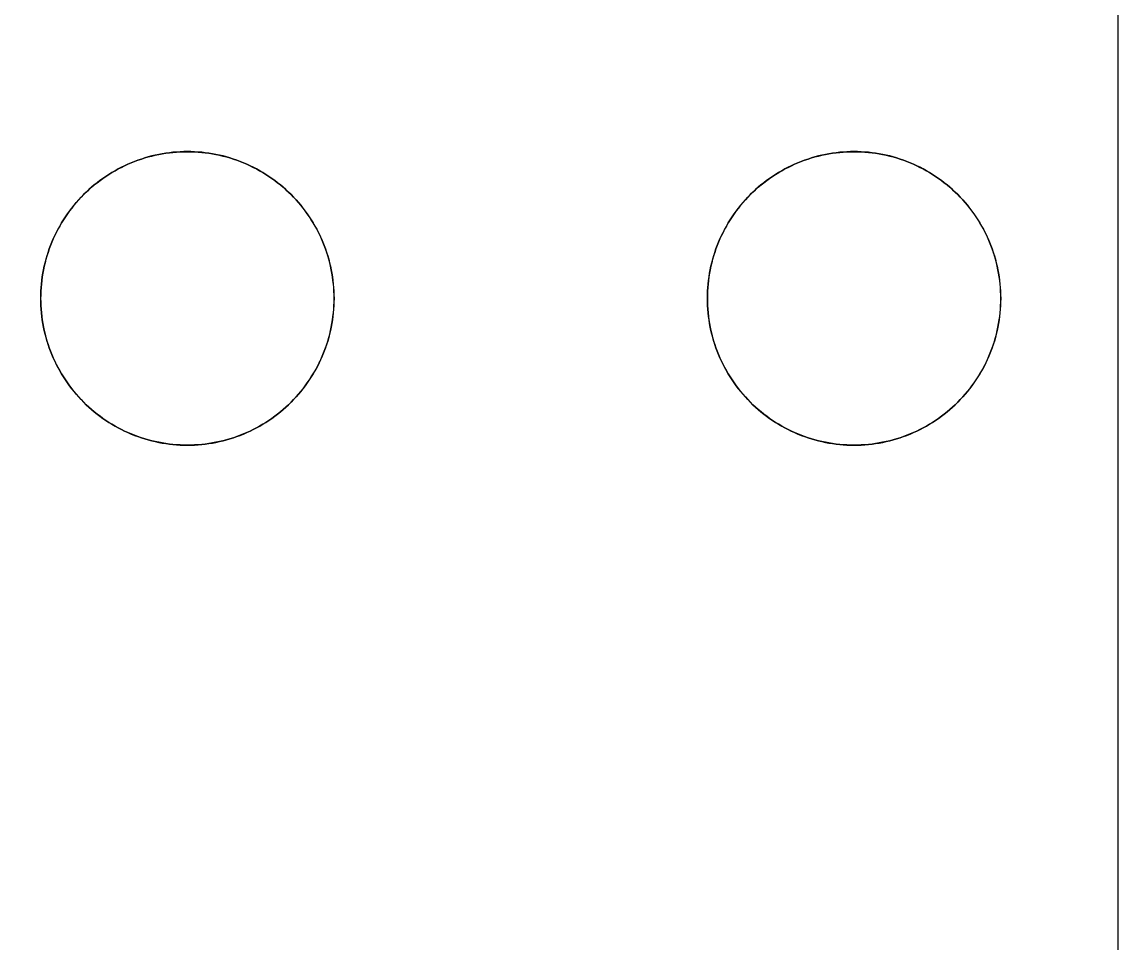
# Model space of a CAD drawing. Extents: x 1 to 62, y 0 to 129.
# Drawn here: x 26.39 to 61.89, y 69.19 to 99.01 of the extents above; entities that cross this region are included whole.
import ezdxf

# ---------------------------------------------------------------- set-up
doc = ezdxf.new("R2010")
doc.units = 0

msp = doc.modelspace()

# ---------------------------------------------------------------- linework, layer by layer
at = {"color": 5, "true_color": 0x0000ff}
msp.add_polyline3d([(61.88989, 0.3175, 0), (61.88989, 128.81762, 0), (1.27, 128.81762, 0), (1.27, 0.3175, 0), (61.88989, 0.3175, 0)], close=True, dxfattribs=at)
at = {"color": 34, "true_color": 0x008000}
for points in [[(1.27, 0.3175, 0), (61.88989, 0.3175, 0), (61.88989, 128.81762, 0), (1.27, 128.81762, 0), (1.27, 0.3175, 0)], [(31.63341, 94.80727, 0), (31.51682, 94.80296, 0), (31.40049, 94.79584, 0), (31.28441, 94.78594, 0), (31.16859, 94.77298, 0), (31.05302, 94.75749, 0), (31.05263, 94.75743, 0), (30.93798, 94.73895, 0), (30.93796, 94.73895, 0), (30.93756, 94.73888, 0), (30.82301, 94.71755, 0), (30.70896, 94.69342, 0), (30.59543, 94.66649, 0), (30.48265, 94.63678, 0), (30.37064, 94.60426, 0), (30.25964, 94.56896, 0), (30.1494, 94.53111, 0), (30.04018, 94.49047, 0), (29.93172, 94.44704, 0), (29.82479, 94.40132, 0), (29.71862, 94.3528, 0), (29.61397, 94.3015, 0), (29.61362, 94.30132, 0), (29.50998, 94.24772, 0), (29.40788, 94.19133, 0), (29.30729, 94.13266, 0), (29.20798, 94.0717, 0), (29.11019, 94.00795, 0), (29.01418, 93.94216, 0), (28.91969, 93.87383, 0), (28.82698, 93.80322, 0), (28.73579, 93.73032, 0), (28.64664, 93.65539, 0), (28.55926, 93.57818, 0), (28.47392, 93.49868, 0), (28.39035, 93.4174, 0), (28.39007, 93.41712, 0), (28.30879, 93.33355, 0), (28.22929, 93.24821, 0), (28.15207, 93.16083, 0), (28.07714, 93.07168, 0), (28.00425, 92.98049, 0), (27.93363, 92.88778, 0), (27.86531, 92.79329, 0), (27.79952, 92.69728, 0), (27.73577, 92.59949, 0), (27.67481, 92.50018, 0), (27.61613, 92.39959, 0), (27.55975, 92.29748, 0), (27.55957, 92.29713, 0), (27.50615, 92.19385, 0), (27.50597, 92.1935, 0), (27.45466, 92.08885, 0), (27.40615, 91.98268, 0), (27.36043, 91.87574, 0), (27.317, 91.76729, 0), (27.27636, 91.65807, 0), (27.23851, 91.54783, 0), (27.2032, 91.43683, 0), (27.17069, 91.32482, 0), (27.14097, 91.21204, 0), (27.11405, 91.0985, 0), (27.08992, 90.98446, 0), (27.06858, 90.8699, 0), (27.06852, 90.86951, 0), (27.05004, 90.75484, 0), (27.04998, 90.75445, 0), (27.03449, 90.63888, 0), (27.02153, 90.52305, 0), (27.01162, 90.40698, 0), (27.00451, 90.29064, 0), (27.0002, 90.17406, 0), (26.99867, 90.05747, 0), (27.0002, 89.94089, 0), (27.00451, 89.8243, 0), (27.01162, 89.70797, 0), (27.02153, 89.59189, 0), (27.03449, 89.47607, 0), (27.04998, 89.3605, 0), (27.05004, 89.3601, 0), (27.06858, 89.24504, 0), (27.08992, 89.13049, 0), (27.11405, 89.01644, 0), (27.14097, 88.9029, 0), (27.17069, 88.79013, 0), (27.2032, 88.67811, 0), (27.23851, 88.56712, 0), (27.27636, 88.45688, 0), (27.317, 88.34766, 0), (27.36043, 88.2392, 0), (27.40615, 88.13227, 0), (27.45466, 88.0261, 0), (27.45484, 88.02574, 0), (27.50597, 87.92145, 0), (27.50615, 87.92109, 0), (27.55975, 87.81746, 0), (27.61613, 87.71535, 0), (27.67481, 87.61477, 0), (27.73577, 87.51546, 0), (27.79952, 87.41767, 0), (27.86531, 87.32165, 0), (27.93363, 87.22717, 0), (28.00425, 87.13446, 0), (28.07714, 87.04327, 0), (28.15207, 86.95412, 0), (28.22929, 86.86674, 0), (28.30879, 86.7814, 0), (28.39007, 86.69783, 0), (28.39035, 86.69755, 0), (28.47392, 86.61627, 0), (28.55926, 86.53677, 0), (28.64664, 86.45955, 0), (28.73579, 86.38462, 0), (28.82698, 86.31172, 0), (28.91969, 86.24111, 0), (29.01418, 86.17279, 0), (29.11019, 86.107, 0), (29.20798, 86.04325, 0), (29.30729, 85.98229, 0), (29.40788, 85.92361, 0), (29.50998, 85.86722, 0), (29.61362, 85.81363, 0), (29.61397, 85.81345, 0), (29.71862, 85.76214, 0), (29.82479, 85.71363, 0), (29.93172, 85.66791, 0), (30.04018, 85.62447, 0), (30.1494, 85.58383, 0), (30.25964, 85.54599, 0), (30.37064, 85.51068, 0), (30.48265, 85.47817, 0), (30.59543, 85.44845, 0), (30.70896, 85.42153, 0), (30.82301, 85.3974, 0), (30.93756, 85.37606, 0), (31.05263, 85.35752, 0), (31.05302, 85.35746, 0), (31.16859, 85.34196, 0), (31.28441, 85.32901, 0), (31.40049, 85.3191, 0), (31.51682, 85.31199, 0), (31.63341, 85.30767, 0), (31.75, 85.30615, 0), (31.86658, 85.30767, 0), (31.98317, 85.31199, 0), (32.0995, 85.3191, 0), (32.21558, 85.32901, 0), (32.3314, 85.34196, 0), (32.44697, 85.35746, 0), (32.44736, 85.35752, 0), (32.56243, 85.37606, 0), (32.67698, 85.3974, 0), (32.79103, 85.42153, 0), (32.90455, 85.44845, 0), (33.01733, 85.47817, 0), (33.12935, 85.51068, 0), (33.24035, 85.54599, 0), (33.35058, 85.58383, 0), (33.4598, 85.62447, 0), (33.56827, 85.66791, 0), (33.67519, 85.71363, 0), (33.78137, 85.76214, 0), (33.88602, 85.81345, 0), (33.88637, 85.81363, 0), (33.99001, 85.86722, 0), (34.09211, 85.92361, 0), (34.1927, 85.98229, 0), (34.292, 86.04325, 0), (34.3898, 86.107, 0), (34.48581, 86.17279, 0), (34.5803, 86.24111, 0), (34.67301, 86.31172, 0), (34.7642, 86.38462, 0), (34.85335, 86.45955, 0), (34.94073, 86.53677, 0), (35.02606, 86.61627, 0), (35.10964, 86.69755, 0), (35.10992, 86.69783, 0), (35.1912, 86.7814, 0), (35.2707, 86.86674, 0), (35.34792, 86.95412, 0), (35.42284, 87.04327, 0), (35.49574, 87.13446, 0), (35.56636, 87.22717, 0), (35.63468, 87.32165, 0), (35.70047, 87.41767, 0), (35.76422, 87.51546, 0), (35.82518, 87.61477, 0), (35.88386, 87.71535, 0), (35.94024, 87.81746, 0), (35.99384, 87.92109, 0), (35.99402, 87.92145, 0), (36.04515, 88.02574, 0), (36.04533, 88.0261, 0), (36.09384, 88.13227, 0), (36.13956, 88.2392, 0), (36.18298, 88.34766, 0), (36.22363, 88.45688, 0), (36.26148, 88.56712, 0), (36.29679, 88.67811, 0), (36.3293, 88.79013, 0), (36.35902, 88.9029, 0), (36.38594, 89.01644, 0), (36.41006, 89.13049, 0), (36.43141, 89.24504, 0), (36.44995, 89.3601, 0), (36.45001, 89.3605, 0), (36.4655, 89.47607, 0), (36.47846, 89.59189, 0), (36.48836, 89.70797, 0), (36.49548, 89.8243, 0), (36.49978, 89.94089, 0), (36.50132, 90.05747, 0), (36.49978, 90.17406, 0), (36.49548, 90.29064, 0), (36.48836, 90.40698, 0), (36.47846, 90.52305, 0), (36.4655, 90.63888, 0), (36.45001, 90.75445, 0), (36.44995, 90.75484, 0), (36.43141, 90.8699, 0), (36.41013, 90.98407, 0), (36.41006, 90.98446, 0), (36.38594, 91.0985, 0), (36.35902, 91.21204, 0), (36.3293, 91.32482, 0), (36.29679, 91.43683, 0), (36.26148, 91.54783, 0), (36.22363, 91.65807, 0), (36.18298, 91.76729, 0), (36.13956, 91.87574, 0), (36.09384, 91.98268, 0), (36.04533, 92.08885, 0), (35.99402, 92.1935, 0), (35.99384, 92.19385, 0), (35.94042, 92.29713, 0), (35.94024, 92.29748, 0), (35.88386, 92.39959, 0), (35.82518, 92.50018, 0), (35.76422, 92.59949, 0), (35.70047, 92.69728, 0), (35.63468, 92.79329, 0), (35.56636, 92.88778, 0), (35.49574, 92.98049, 0), (35.42284, 93.07168, 0), (35.34792, 93.16083, 0), (35.2707, 93.24821, 0), (35.1912, 93.33355, 0), (35.10992, 93.41712, 0), (35.10964, 93.4174, 0), (35.02635, 93.4984, 0), (35.02606, 93.49868, 0), (34.94073, 93.57818, 0), (34.85335, 93.65539, 0), (34.7642, 93.73032, 0), (34.67301, 93.80322, 0), (34.5803, 93.87383, 0), (34.48581, 93.94216, 0), (34.3898, 94.00795, 0), (34.292, 94.0717, 0), (34.1927, 94.13266, 0), (34.09211, 94.19133, 0), (33.99001, 94.24772, 0), (33.88637, 94.30132, 0), (33.88602, 94.3015, 0), (33.78137, 94.3528, 0), (33.67519, 94.40132, 0), (33.56827, 94.44704, 0), (33.4598, 94.49047, 0), (33.35058, 94.53111, 0), (33.24035, 94.56896, 0), (33.12935, 94.60426, 0), (33.01733, 94.63678, 0), (32.90455, 94.66649, 0), (32.79103, 94.69342, 0), (32.67698, 94.71755, 0), (32.56243, 94.73888, 0), (32.56203, 94.73895, 0), (32.56201, 94.73895, 0), (32.44736, 94.75743, 0), (32.44697, 94.75749, 0), (32.3314, 94.77298, 0), (32.21558, 94.78594, 0), (32.0995, 94.79584, 0), (31.98317, 94.80296, 0), (31.86658, 94.80727, 0), (31.75, 94.8088, 0), (31.63341, 94.80727, 0)], [(31.98317, 85.31453, 0), (31.86658, 85.31021, 0), (31.75, 85.30869, 0), (31.63341, 85.31021, 0), (31.51682, 85.31453, 0), (31.40049, 85.32164, 0), (31.28441, 85.33155, 0), (31.16859, 85.3445, 0), (31.05302, 85.36, 0), (31.053, 85.36, 0), (30.93835, 85.37848, 0), (30.8238, 85.39981, 0), (30.70975, 85.42394, 0), (30.59621, 85.45087, 0), (30.48344, 85.48058, 0), (30.37142, 85.5131, 0), (30.26042, 85.5484, 0), (30.15019, 85.58625, 0), (30.04097, 85.62689, 0), (29.93251, 85.67032, 0), (29.82558, 85.71604, 0), (29.7194, 85.76456, 0), (29.6148, 85.81584, 0), (29.51148, 85.86928, 0), (29.40937, 85.92567, 0), (29.30879, 85.98434, 0), (29.20947, 86.0453, 0), (29.11168, 86.10905, 0), (29.01567, 86.17484, 0), (28.92118, 86.24317, 0), (28.82847, 86.31378, 0), (28.73729, 86.38668, 0), (28.64813, 86.46161, 0), (28.56076, 86.53882, 0), (28.47541, 86.61832, 0), (28.39199, 86.69946, 0), (28.31085, 86.78289, 0), (28.23134, 86.86823, 0), (28.15413, 86.95561, 0), (28.0792, 87.04476, 0), (28.0063, 87.13595, 0), (27.93569, 87.22866, 0), (27.86736, 87.32315, 0), (27.80158, 87.41916, 0), (27.73782, 87.51695, 0), (27.67686, 87.61626, 0), (27.61819, 87.71685, 0), (27.5618, 87.81896, 0), (27.50828, 87.92246, 0), (27.45708, 88.02688, 0), (27.40856, 88.13305, 0), (27.36284, 88.23999, 0), (27.31941, 88.34845, 0), (27.27877, 88.45767, 0), (27.24092, 88.5679, 0), (27.20562, 88.6789, 0), (27.17311, 88.79091, 0), (27.14339, 88.90369, 0), (27.11646, 89.01723, 0), (27.09233, 89.13127, 0), (27.071, 89.24583, 0), (27.05252, 89.3605, 0), (27.03703, 89.47607, 0), (27.02407, 89.59189, 0), (27.01416, 89.70797, 0), (27.00705, 89.8243, 0), (27.00274, 89.94089, 0), (27.00121, 90.05747, 0), (27.00274, 90.17406, 0), (27.00705, 90.29064, 0), (27.01416, 90.40698, 0), (27.02407, 90.52305, 0), (27.03703, 90.63888, 0), (27.05251, 90.75435, 0), (27.071, 90.86912, 0), (27.09233, 90.98367, 0), (27.11646, 91.09772, 0), (27.14339, 91.21126, 0), (27.17311, 91.32403, 0), (27.20562, 91.43605, 0), (27.24092, 91.54704, 0), (27.27877, 91.65728, 0), (27.31941, 91.7665, 0), (27.36284, 91.87496, 0), (27.40856, 91.98189, 0), (27.45708, 92.08806, 0), (27.50837, 92.19267, 0), (27.5618, 92.29599, 0), (27.61819, 92.3981, 0), (27.67686, 92.49868, 0), (27.73782, 92.598, 0), (27.80158, 92.69579, 0), (27.86736, 92.7918, 0), (27.93569, 92.88629, 0), (28.0063, 92.979, 0), (28.0792, 93.07018, 0), (28.15413, 93.15934, 0), (28.23134, 93.24671, 0), (28.31085, 93.33206, 0), (28.39199, 93.41548, 0), (28.47541, 93.49662, 0), (28.56076, 93.57612, 0), (28.64813, 93.65334, 0), (28.73729, 93.72827, 0), (28.82847, 93.80117, 0), (28.92118, 93.87178, 0), (29.01567, 93.94011, 0), (29.11168, 94.00589, 0), (29.20947, 94.06965, 0), (29.30879, 94.13061, 0), (29.40937, 94.18928, 0), (29.51148, 94.24567, 0), (29.61476, 94.29908, 0), (29.7194, 94.35039, 0), (29.82558, 94.3989, 0), (29.93251, 94.44462, 0), (30.04097, 94.48806, 0), (30.15019, 94.5287, 0), (30.26042, 94.56654, 0), (30.37142, 94.60185, 0), (30.48344, 94.63436, 0), (30.59621, 94.66408, 0), (30.70975, 94.691, 0), (30.8238, 94.71513, 0), (30.93835, 94.73647, 0), (31.05312, 94.75496, 0), (31.16859, 94.77044, 0), (31.28441, 94.7834, 0), (31.40049, 94.7933, 0), (31.51682, 94.80041, 0), (31.63341, 94.80473, 0), (31.75, 94.80626, 0), (31.86658, 94.80473, 0), (31.98317, 94.80041, 0), (32.0995, 94.7933, 0), (32.21558, 94.7834, 0), (32.3314, 94.77044, 0), (32.44681, 94.75497, 0), (32.56163, 94.73647, 0), (32.67619, 94.71513, 0), (32.79023, 94.691, 0), (32.90377, 94.66408, 0), (33.01655, 94.63436, 0), (33.12857, 94.60185, 0), (33.23957, 94.56654, 0), (33.3498, 94.5287, 0), (33.45902, 94.48806, 0), (33.56748, 94.44462, 0), (33.67441, 94.3989, 0), (33.78058, 94.35039, 0), (33.88523, 94.29908, 0), (33.98851, 94.24567, 0), (34.09062, 94.18928, 0), (34.1912, 94.13061, 0), (34.29052, 94.06965, 0), (34.3883, 94.00589, 0), (34.48431, 93.94011, 0), (34.5788, 93.87178, 0), (34.67152, 93.80117, 0), (34.7627, 93.72827, 0), (34.85186, 93.65334, 0), (34.93923, 93.57612, 0), (35.02458, 93.49662, 0), (35.108, 93.41548, 0), (35.18914, 93.33206, 0), (35.26865, 93.24671, 0), (35.34586, 93.15934, 0), (35.42078, 93.07018, 0), (35.49369, 92.979, 0), (35.5643, 92.88629, 0), (35.63263, 92.7918, 0), (35.69841, 92.69579, 0), (35.76216, 92.598, 0), (35.82313, 92.49868, 0), (35.8818, 92.3981, 0), (35.93819, 92.29599, 0), (35.99162, 92.19267, 0), (36.04291, 92.08806, 0), (36.09143, 91.98189, 0), (36.13715, 91.87496, 0), (36.18058, 91.7665, 0), (36.22122, 91.65728, 0), (36.25907, 91.54704, 0), (36.29437, 91.43605, 0), (36.32688, 91.32403, 0), (36.3566, 91.21126, 0), (36.38353, 91.09772, 0), (36.40766, 90.98367, 0), (36.42899, 90.86912, 0), (36.44748, 90.75434, 0), (36.46297, 90.63888, 0), (36.47592, 90.52305, 0), (36.48583, 90.40698, 0), (36.49293, 90.29064, 0), (36.49725, 90.17406, 0), (36.49877, 90.05747, 0), (36.49725, 89.94089, 0), (36.49293, 89.8243, 0), (36.48583, 89.70797, 0), (36.47592, 89.59189, 0), (36.46297, 89.47607, 0), (36.44747, 89.3605, 0), (36.42899, 89.24583, 0), (36.40766, 89.13127, 0), (36.38353, 89.01723, 0), (36.3566, 88.90369, 0), (36.32688, 88.79091, 0), (36.29437, 88.6789, 0), (36.25907, 88.5679, 0), (36.22122, 88.45767, 0), (36.18058, 88.34845, 0), (36.13715, 88.23999, 0), (36.09143, 88.13305, 0), (36.04291, 88.02688, 0), (35.99171, 87.92246, 0), (35.93819, 87.81896, 0), (35.8818, 87.71685, 0), (35.82313, 87.61626, 0), (35.76216, 87.51695, 0), (35.69841, 87.41916, 0), (35.63263, 87.32315, 0), (35.5643, 87.22866, 0), (35.49369, 87.13595, 0), (35.42078, 87.04476, 0), (35.34586, 86.95561, 0), (35.26865, 86.86823, 0), (35.18914, 86.78289, 0), (35.108, 86.69946, 0), (35.02458, 86.61832, 0), (34.93923, 86.53882, 0), (34.85186, 86.46161, 0), (34.7627, 86.38668, 0), (34.67152, 86.31378, 0), (34.5788, 86.24317, 0), (34.48431, 86.17484, 0), (34.3883, 86.10905, 0), (34.29052, 86.0453, 0), (34.1912, 85.98434, 0), (34.09062, 85.92567, 0), (33.98851, 85.86928, 0), (33.88519, 85.81584, 0), (33.78058, 85.76456, 0), (33.67441, 85.71604, 0), (33.56748, 85.67032, 0), (33.45902, 85.62689, 0), (33.3498, 85.58625, 0), (33.23957, 85.5484, 0), (33.12857, 85.5131, 0), (33.01655, 85.48058, 0), (32.90377, 85.45087, 0), (32.79023, 85.42394, 0), (32.67619, 85.39981, 0), (32.56163, 85.37848, 0), (32.44699, 85.36, 0), (32.44697, 85.36, 0), (32.3314, 85.3445, 0), (32.21558, 85.33155, 0), (32.0995, 85.32164, 0), (31.98317, 85.31453, 0)], [(53.22341, 94.80727, 0), (53.10682, 94.80296, 0), (52.99049, 94.79584, 0), (52.87441, 94.78594, 0), (52.75859, 94.77298, 0), (52.64302, 94.75749, 0), (52.64263, 94.75743, 0), (52.52798, 94.73895, 0), (52.52796, 94.73895, 0), (52.52756, 94.73888, 0), (52.41301, 94.71755, 0), (52.29896, 94.69342, 0), (52.18543, 94.66649, 0), (52.07265, 94.63678, 0), (51.96064, 94.60426, 0), (51.84964, 94.56896, 0), (51.7394, 94.53111, 0), (51.63018, 94.49047, 0), (51.52172, 94.44704, 0), (51.41479, 94.40132, 0), (51.30862, 94.3528, 0), (51.20397, 94.3015, 0), (51.20362, 94.30132, 0), (51.09998, 94.24772, 0), (50.99788, 94.19133, 0), (50.89729, 94.13266, 0), (50.79798, 94.0717, 0), (50.70019, 94.00795, 0), (50.60418, 93.94216, 0), (50.50969, 93.87383, 0), (50.41698, 93.80322, 0), (50.32579, 93.73032, 0), (50.23664, 93.65539, 0), (50.14926, 93.57818, 0), (50.06392, 93.49868, 0), (49.98035, 93.4174, 0), (49.98007, 93.41712, 0), (49.89879, 93.33355, 0), (49.81929, 93.24821, 0), (49.74207, 93.16083, 0), (49.66714, 93.07168, 0), (49.59425, 92.98049, 0), (49.52363, 92.88778, 0), (49.45531, 92.79329, 0), (49.38952, 92.69728, 0), (49.32577, 92.59949, 0), (49.26481, 92.50018, 0), (49.20613, 92.39959, 0), (49.14975, 92.29748, 0), (49.14957, 92.29713, 0), (49.09615, 92.19385, 0), (49.09597, 92.1935, 0), (49.04466, 92.08885, 0), (48.99615, 91.98268, 0), (48.95043, 91.87574, 0), (48.907, 91.76729, 0), (48.86636, 91.65807, 0), (48.82851, 91.54783, 0), (48.7932, 91.43683, 0), (48.76069, 91.32482, 0), (48.73097, 91.21204, 0), (48.70405, 91.0985, 0), (48.67992, 90.98446, 0), (48.65858, 90.8699, 0), (48.65852, 90.86951, 0), (48.64004, 90.75484, 0), (48.63998, 90.75445, 0), (48.62449, 90.63888, 0), (48.61153, 90.52305, 0), (48.60163, 90.40698, 0), (48.59451, 90.29064, 0), (48.5902, 90.17406, 0), (48.58867, 90.05747, 0), (48.5902, 89.94089, 0), (48.59451, 89.8243, 0), (48.60163, 89.70797, 0), (48.61153, 89.59189, 0), (48.62449, 89.47607, 0), (48.63998, 89.3605, 0), (48.64004, 89.3601, 0), (48.65858, 89.24504, 0), (48.67992, 89.13049, 0), (48.70405, 89.01644, 0), (48.73097, 88.9029, 0), (48.76069, 88.79013, 0), (48.7932, 88.67811, 0), (48.82851, 88.56712, 0), (48.86636, 88.45688, 0), (48.907, 88.34766, 0), (48.95043, 88.2392, 0), (48.99615, 88.13227, 0), (49.04466, 88.0261, 0), (49.04484, 88.02574, 0), (49.09597, 87.92145, 0), (49.09615, 87.92109, 0), (49.14975, 87.81746, 0), (49.20613, 87.71535, 0), (49.26481, 87.61477, 0), (49.32577, 87.51546, 0), (49.38952, 87.41767, 0), (49.45531, 87.32165, 0), (49.52363, 87.22717, 0), (49.59425, 87.13446, 0), (49.66714, 87.04327, 0), (49.74207, 86.95412, 0), (49.81929, 86.86674, 0), (49.89879, 86.7814, 0), (49.98007, 86.69783, 0), (49.98035, 86.69755, 0), (50.06392, 86.61627, 0), (50.14926, 86.53677, 0), (50.23664, 86.45955, 0), (50.32579, 86.38462, 0), (50.41698, 86.31172, 0), (50.50969, 86.24111, 0), (50.60418, 86.17279, 0), (50.70019, 86.107, 0), (50.79798, 86.04325, 0), (50.89729, 85.98229, 0), (50.99788, 85.92361, 0), (51.09998, 85.86722, 0), (51.20362, 85.81363, 0), (51.20397, 85.81345, 0), (51.30862, 85.76214, 0), (51.41479, 85.71363, 0), (51.52172, 85.66791, 0), (51.63018, 85.62447, 0), (51.7394, 85.58383, 0), (51.84964, 85.54599, 0), (51.96064, 85.51068, 0), (52.07265, 85.47817, 0), (52.18543, 85.44845, 0), (52.29896, 85.42153, 0), (52.41301, 85.3974, 0), (52.52756, 85.37606, 0), (52.64263, 85.35752, 0), (52.64302, 85.35746, 0), (52.75859, 85.34196, 0), (52.87441, 85.32901, 0), (52.99049, 85.3191, 0), (53.10682, 85.31199, 0), (53.22341, 85.30767, 0), (53.34, 85.30615, 0), (53.45658, 85.30767, 0), (53.57317, 85.31199, 0), (53.6895, 85.3191, 0), (53.80558, 85.32901, 0), (53.9214, 85.34196, 0), (54.03697, 85.35746, 0), (54.03736, 85.35752, 0), (54.15243, 85.37606, 0), (54.26698, 85.3974, 0), (54.38103, 85.42153, 0), (54.49456, 85.44845, 0), (54.60734, 85.47817, 0), (54.71935, 85.51068, 0), (54.83035, 85.54599, 0), (54.94059, 85.58383, 0), (55.04981, 85.62447, 0), (55.15827, 85.66791, 0), (55.2652, 85.71363, 0), (55.37137, 85.76214, 0), (55.47602, 85.81345, 0), (55.47637, 85.81363, 0), (55.58001, 85.86722, 0), (55.68211, 85.92361, 0), (55.7827, 85.98229, 0), (55.88201, 86.04325, 0), (55.9798, 86.107, 0), (56.07581, 86.17279, 0), (56.1703, 86.24111, 0), (56.26301, 86.31172, 0), (56.3542, 86.38462, 0), (56.44335, 86.45955, 0), (56.53073, 86.53677, 0), (56.61607, 86.61627, 0), (56.69964, 86.69755, 0), (56.69992, 86.69783, 0), (56.7812, 86.7814, 0), (56.8607, 86.86674, 0), (56.93792, 86.95412, 0), (57.01285, 87.04327, 0), (57.08574, 87.13446, 0), (57.15636, 87.22717, 0), (57.22468, 87.32165, 0), (57.29047, 87.41767, 0), (57.35422, 87.51546, 0), (57.41518, 87.61477, 0), (57.47386, 87.71535, 0), (57.53024, 87.81746, 0), (57.58384, 87.92109, 0), (57.58402, 87.92145, 0), (57.63515, 88.02574, 0), (57.63533, 88.0261, 0), (57.68384, 88.13227, 0), (57.72956, 88.2392, 0), (57.77299, 88.34766, 0), (57.81363, 88.45688, 0), (57.85148, 88.56712, 0), (57.88679, 88.67811, 0), (57.9193, 88.79013, 0), (57.94902, 88.9029, 0), (57.97594, 89.01644, 0), (58.00007, 89.13049, 0), (58.02141, 89.24504, 0), (58.03995, 89.3601, 0), (58.04001, 89.3605, 0), (58.05551, 89.47607, 0), (58.06846, 89.59189, 0), (58.07837, 89.70797, 0), (58.08548, 89.8243, 0), (58.0898, 89.94089, 0), (58.09132, 90.05747, 0), (58.0898, 90.17406, 0), (58.08548, 90.29064, 0), (58.07837, 90.40698, 0), (58.06846, 90.52305, 0), (58.05551, 90.63888, 0), (58.04001, 90.75445, 0), (58.03995, 90.75484, 0), (58.02147, 90.86951, 0), (58.02141, 90.8699, 0), (58.00007, 90.98446, 0), (57.97594, 91.0985, 0), (57.94902, 91.21204, 0), (57.9193, 91.32482, 0), (57.88679, 91.43683, 0), (57.85148, 91.54783, 0), (57.81363, 91.65807, 0), (57.77299, 91.76729, 0), (57.72956, 91.87574, 0), (57.68384, 91.98268, 0), (57.63533, 92.08885, 0), (57.58402, 92.1935, 0), (57.58384, 92.19385, 0), (57.53042, 92.29713, 0), (57.53024, 92.29748, 0), (57.47386, 92.39959, 0), (57.41518, 92.50018, 0), (57.35422, 92.59949, 0), (57.29047, 92.69728, 0), (57.22468, 92.79329, 0), (57.15636, 92.88778, 0), (57.08574, 92.98049, 0), (57.01285, 93.07168, 0), (56.93792, 93.16083, 0), (56.8607, 93.24821, 0), (56.7812, 93.33355, 0), (56.69992, 93.41712, 0), (56.69964, 93.4174, 0), (56.61607, 93.49868, 0), (56.53073, 93.57818, 0), (56.44335, 93.65539, 0), (56.3542, 93.73032, 0), (56.26301, 93.80322, 0), (56.1703, 93.87383, 0), (56.07581, 93.94216, 0), (55.9798, 94.00795, 0), (55.88201, 94.0717, 0), (55.7827, 94.13266, 0), (55.68211, 94.19133, 0), (55.58001, 94.24772, 0), (55.47637, 94.30132, 0), (55.47602, 94.3015, 0), (55.37137, 94.3528, 0), (55.2652, 94.40132, 0), (55.15827, 94.44704, 0), (55.04981, 94.49047, 0), (54.94059, 94.53111, 0), (54.83035, 94.56896, 0), (54.71935, 94.60426, 0), (54.60734, 94.63678, 0), (54.49456, 94.66649, 0), (54.38103, 94.69342, 0), (54.26698, 94.71755, 0), (54.15243, 94.73888, 0), (54.15203, 94.73895, 0), (54.15201, 94.73895, 0), (54.03736, 94.75743, 0), (54.03697, 94.75749, 0), (53.9214, 94.77298, 0), (53.80558, 94.78594, 0), (53.6895, 94.79584, 0), (53.57317, 94.80296, 0), (53.45658, 94.80727, 0), (53.34, 94.8088, 0), (53.22341, 94.80727, 0)], [(53.57317, 85.31453, 0), (53.45658, 85.31021, 0), (53.34, 85.30869, 0), (53.22341, 85.31021, 0), (53.10682, 85.31453, 0), (52.99049, 85.32164, 0), (52.87441, 85.33155, 0), (52.75859, 85.3445, 0), (52.64302, 85.36, 0), (52.643, 85.36, 0), (52.52835, 85.37848, 0), (52.4138, 85.39981, 0), (52.29975, 85.42394, 0), (52.18621, 85.45087, 0), (52.07344, 85.48058, 0), (51.96142, 85.5131, 0), (51.85042, 85.5484, 0), (51.74019, 85.58625, 0), (51.63097, 85.62689, 0), (51.52251, 85.67032, 0), (51.41558, 85.71604, 0), (51.3094, 85.76456, 0), (51.2048, 85.81584, 0), (51.10148, 85.86928, 0), (50.99937, 85.92567, 0), (50.89879, 85.98434, 0), (50.79947, 86.0453, 0), (50.70168, 86.10905, 0), (50.60567, 86.17484, 0), (50.51118, 86.24317, 0), (50.41847, 86.31378, 0), (50.32729, 86.38668, 0), (50.23813, 86.46161, 0), (50.15076, 86.53882, 0), (50.06541, 86.61832, 0), (49.98199, 86.69946, 0), (49.90085, 86.78289, 0), (49.82134, 86.86823, 0), (49.74413, 86.95561, 0), (49.6692, 87.04476, 0), (49.5963, 87.13595, 0), (49.52569, 87.22866, 0), (49.45736, 87.32315, 0), (49.39158, 87.41916, 0), (49.32782, 87.51695, 0), (49.26686, 87.61626, 0), (49.20819, 87.71685, 0), (49.1518, 87.81896, 0), (49.09828, 87.92246, 0), (49.04708, 88.02688, 0), (48.99856, 88.13305, 0), (48.95284, 88.23999, 0), (48.90941, 88.34845, 0), (48.86877, 88.45767, 0), (48.83092, 88.5679, 0), (48.79562, 88.6789, 0), (48.76311, 88.79091, 0), (48.73339, 88.90369, 0), (48.70646, 89.01723, 0), (48.68233, 89.13127, 0), (48.661, 89.24583, 0), (48.64252, 89.3605, 0), (48.62703, 89.47607, 0), (48.61407, 89.59189, 0), (48.60417, 89.70797, 0), (48.59705, 89.8243, 0), (48.59273, 89.94089, 0), (48.59121, 90.05747, 0), (48.59273, 90.17406, 0), (48.59705, 90.29064, 0), (48.60417, 90.40698, 0), (48.61407, 90.52305, 0), (48.62703, 90.63888, 0), (48.64251, 90.75435, 0), (48.661, 90.86912, 0), (48.68233, 90.98367, 0), (48.70646, 91.09772, 0), (48.73339, 91.21126, 0), (48.76311, 91.32403, 0), (48.79562, 91.43605, 0), (48.83092, 91.54704, 0), (48.86877, 91.65728, 0), (48.90941, 91.7665, 0), (48.95284, 91.87496, 0), (48.99856, 91.98189, 0), (49.04708, 92.08806, 0), (49.09837, 92.19267, 0), (49.1518, 92.29599, 0), (49.20819, 92.3981, 0), (49.26686, 92.49868, 0), (49.32782, 92.598, 0), (49.39158, 92.69579, 0), (49.45736, 92.7918, 0), (49.52569, 92.88629, 0), (49.5963, 92.979, 0), (49.6692, 93.07018, 0), (49.74413, 93.15934, 0), (49.82134, 93.24671, 0), (49.90085, 93.33206, 0), (49.98199, 93.41548, 0), (50.06541, 93.49662, 0), (50.15076, 93.57612, 0), (50.23813, 93.65334, 0), (50.32729, 93.72827, 0), (50.41847, 93.80117, 0), (50.51118, 93.87178, 0), (50.60567, 93.94011, 0), (50.70168, 94.00589, 0), (50.79947, 94.06965, 0), (50.89879, 94.13061, 0), (50.99937, 94.18928, 0), (51.10148, 94.24567, 0), (51.20476, 94.29908, 0), (51.3094, 94.35039, 0), (51.41558, 94.3989, 0), (51.52251, 94.44462, 0), (51.63097, 94.48806, 0), (51.74019, 94.5287, 0), (51.85042, 94.56654, 0), (51.96142, 94.60185, 0), (52.07344, 94.63436, 0), (52.18621, 94.66408, 0), (52.29975, 94.691, 0), (52.4138, 94.71513, 0), (52.52835, 94.73647, 0), (52.64312, 94.75496, 0), (52.75859, 94.77044, 0), (52.87441, 94.7834, 0), (52.99049, 94.7933, 0), (53.10682, 94.80041, 0), (53.22341, 94.80473, 0), (53.34, 94.80626, 0), (53.45658, 94.80473, 0), (53.57317, 94.80041, 0), (53.6895, 94.7933, 0), (53.80558, 94.7834, 0), (53.9214, 94.77044, 0), (54.03687, 94.75496, 0), (54.15164, 94.73647, 0), (54.26619, 94.71513, 0), (54.38024, 94.691, 0), (54.49378, 94.66408, 0), (54.60655, 94.63436, 0), (54.71857, 94.60185, 0), (54.82957, 94.56654, 0), (54.9398, 94.5287, 0), (55.04902, 94.48806, 0), (55.15748, 94.44462, 0), (55.26441, 94.3989, 0), (55.37059, 94.35039, 0), (55.47523, 94.29908, 0), (55.57851, 94.24567, 0), (55.68062, 94.18928, 0), (55.7812, 94.13061, 0), (55.88052, 94.06965, 0), (55.97831, 94.00589, 0), (56.07432, 93.94011, 0), (56.16881, 93.87178, 0), (56.26152, 93.80117, 0), (56.3527, 93.72827, 0), (56.44186, 93.65334, 0), (56.52923, 93.57612, 0), (56.61458, 93.49662, 0), (56.698, 93.41548, 0), (56.77914, 93.33206, 0), (56.85865, 93.24671, 0), (56.93586, 93.15934, 0), (57.01079, 93.07018, 0), (57.08369, 92.979, 0), (57.1543, 92.88629, 0), (57.22263, 92.7918, 0), (57.28841, 92.69579, 0), (57.35217, 92.598, 0), (57.41313, 92.49868, 0), (57.4718, 92.3981, 0), (57.52819, 92.29599, 0), (57.58162, 92.19267, 0), (57.63291, 92.08806, 0), (57.68143, 91.98189, 0), (57.72715, 91.87496, 0), (57.77058, 91.7665, 0), (57.81122, 91.65728, 0), (57.84907, 91.54704, 0), (57.88437, 91.43605, 0), (57.91688, 91.32403, 0), (57.9466, 91.21126, 0), (57.97353, 91.09772, 0), (57.99766, 90.98367, 0), (58.01899, 90.86912, 0), (58.03748, 90.75434, 0), (58.05297, 90.63888, 0), (58.06592, 90.52305, 0), (58.07583, 90.40698, 0), (58.08294, 90.29064, 0), (58.08726, 90.17406, 0), (58.08878, 90.05747, 0), (58.08726, 89.94089, 0), (58.08294, 89.8243, 0), (58.07583, 89.70797, 0), (58.06592, 89.59189, 0), (58.05297, 89.47607, 0), (58.03747, 89.3605, 0), (58.01899, 89.24583, 0), (57.99766, 89.13127, 0), (57.97353, 89.01723, 0), (57.9466, 88.90369, 0), (57.91688, 88.79091, 0), (57.88437, 88.6789, 0), (57.84907, 88.5679, 0), (57.81122, 88.45767, 0), (57.77058, 88.34845, 0), (57.72715, 88.23999, 0), (57.68143, 88.13305, 0), (57.63291, 88.02688, 0), (57.58171, 87.92246, 0), (57.52819, 87.81896, 0), (57.4718, 87.71685, 0), (57.41313, 87.61626, 0), (57.35217, 87.51695, 0), (57.28841, 87.41916, 0), (57.22263, 87.32315, 0), (57.1543, 87.22866, 0), (57.08369, 87.13595, 0), (57.01079, 87.04476, 0), (56.93586, 86.95561, 0), (56.85865, 86.86823, 0), (56.77914, 86.78289, 0), (56.698, 86.69946, 0), (56.61458, 86.61832, 0), (56.52923, 86.53882, 0), (56.44186, 86.46161, 0), (56.3527, 86.38668, 0), (56.26152, 86.31378, 0), (56.16881, 86.24317, 0), (56.07432, 86.17484, 0), (55.97831, 86.10905, 0), (55.88052, 86.0453, 0), (55.7812, 85.98434, 0), (55.68062, 85.92567, 0), (55.57851, 85.86928, 0), (55.47519, 85.81584, 0), (55.37059, 85.76456, 0), (55.26441, 85.71604, 0), (55.15748, 85.67032, 0), (55.04902, 85.62689, 0), (54.9398, 85.58625, 0), (54.82957, 85.5484, 0), (54.71857, 85.5131, 0), (54.60655, 85.48058, 0), (54.49378, 85.45087, 0), (54.38024, 85.42394, 0), (54.26619, 85.39981, 0), (54.15164, 85.37848, 0), (54.03699, 85.36, 0), (54.03697, 85.36, 0), (53.9214, 85.3445, 0), (53.80558, 85.33155, 0), (53.6895, 85.32164, 0), (53.57317, 85.31453, 0)]]:
    msp.add_polyline3d(points, close=True, dxfattribs=at)

doc.saveas('drawing.dxf')
